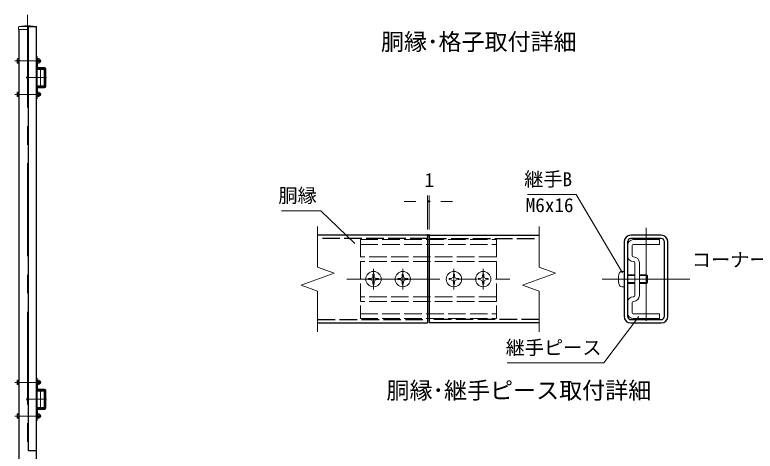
# Model space of a CAD drawing. Units: millimetres, scale not verified. Extents: x -4200 to 4200, y -2970 to 2970.
# Drawn here: x -217 to 2314, y -126 to 1367 of the extents above; entities that cross this region are included whole.
import ezdxf
from ezdxf.enums import TextEntityAlignment as Align

# ---------------------------------------------------------------- set-up
doc = ezdxf.new("R2010")
doc.units = ezdxf.units.MM
doc.header["$LTSCALE"] = 10
doc.header["$PDMODE"] = 32
doc.header["$PDSIZE"] = 5
doc.linetypes.add('DASHED', pattern=[7.5, 6, -1.5])
doc.linetypes.add('USER1', pattern=[50.8, 31.75, -6.35, 6.35, -6.35])
for name, color, linetype, lineweight in [('0-1_D-TTL-TXT', 7, 'Continuous', 25), ('0-2_D-BMK', 2, 'USER1', 13), ('0-4_D-STR1', 1, 'Continuous', 25), ('0-6_D-STR3', 3, 'Continuous', 13), ('0-8_D-STR-DIM', 7, 'Continuous', 13), ('0-B_D-STR-TXT', 7, 'Continuous', 13)]:
    doc.layers.add(name, color=color, linetype=linetype, lineweight=lineweight)
doc.layers.add('0-A_Defpoints', color=8, linetype='Continuous')
doc.styles.add('ＭＳ ゴシック', font='')
doc.styles.get('ＭＳ ゴシック').set_extended_font_data('MS Gothic')

msp = doc.modelspace()

# ---------------------------------------------------------------- linework, layer by layer
at = {"layer": '0-2_D-BMK'}
for p, q in [((-173.71, 1366.52), (-173.71, -443.48)), ((-217.11, 1209.02), (-127.11, 1209.02)), ((-128.71, 1186.52), (-128.71, 1116.52)), ((-178.28, 1151.52), (-135.35, 1151.52)), ((-148.71, 1151.52), (-108.71, 1151.52)), ((-217.11, 1094.02), (-127.11, 1094.02)), ((1940.96, 637.41), (1940.96, 287.41)), ((1009.3, 497.41), (1009.3, 427.41)), ((1109.3, 497.41), (1109.3, 427.41)), ((1284.3, 497.41), (1284.3, 427.41)), ((1384.3, 497.41), (1384.3, 427.41)), ((918.06, 462.41), (1475.54, 462.41)), ((1790.96, 462.41), (2090.96, 462.41)), ((-217.11, 109.02), (-127.11, 109.02)), ((-128.71, 86.52), (-128.71, 16.52)), ((-178.28, 51.52), (-135.35, 51.52)), ((-148.71, 51.52), (-108.71, 51.52)), ((-217.11, -5.98), (-127.11, -5.98))]:
    msp.add_line(p, q, dxfattribs=at)
at = {"layer": '0-4_D-STR1'}
for p, q in [((-203.71, 1316.52), (-203.71, -393.48)), ((-171.71, 1326.52), (-171.71, -123.48)), ((-171.71, 1326.52), (-143.71, 1326.52)), ((-143.71, 1326.52), (-143.71, -393.48)), ((-143.71, 1176.92), (-143.71, 1126.12)), ((-141.41, 1176.92), (-141.41, 1126.12)), ((-118.31, 1181.52), (-139.11, 1181.52)), ((-118.31, 1179.22), (-139.11, 1179.22)), ((-116.01, 1126.12), (-116.01, 1176.92)), ((-113.71, 1126.12), (-113.71, 1176.92)), ((-139.11, 1123.82), (-118.31, 1123.82)), ((-139.11, 1121.52), (-118.31, 1121.52)), ((1194.3, 612.41), (818.16, 612.41)), ((1194.3, 612.41), (1194.3, 312.41)), ((1199.3, 612.41), (1575.44, 612.41)), ((1199.3, 612.41), (1199.3, 312.41)), ((1992.96, 612.41), (1888.96, 612.41)), ((1865.96, 589.41), (1865.96, 335.41)), ((1877.46, 589.41), (1877.46, 335.41)), ((1992.96, 600.91), (1888.96, 600.91)), ((2004.46, 335.41), (2004.46, 589.41)), ((2015.96, 335.41), (2015.96, 589.41)), ((818.16, 312.41), (1194.3, 312.41)), ((1575.44, 312.41), (1199.3, 312.41)), ((1888.96, 323.91), (1992.96, 323.91)), ((1888.96, 312.41), (1992.96, 312.41)), ((-143.71, 76.92), (-143.71, 26.12)), ((-141.41, 76.92), (-141.41, 26.12)), ((-118.31, 81.52), (-139.11, 81.52)), ((-118.31, 79.22), (-139.11, 79.22)), ((-116.01, 26.12), (-116.01, 76.92)), ((-113.71, 26.12), (-113.71, 76.92)), ((-139.11, 23.82), (-118.31, 23.82)), ((-139.11, 21.52), (-118.31, 21.52)), ((-171.71, -123.48), (-143.71, -123.48))]:
    msp.add_line(p, q, dxfattribs=at)
at = {"layer": '0-4_D-STR1', "linetype": 'DASHED'}
for p, q in [((1194.3, 600.91), (818.16, 600.91)), ((1199.3, 600.91), (1575.44, 600.91)), ((818.16, 323.91), (1194.3, 323.91)), ((1575.44, 323.91), (1199.3, 323.91))]:
    msp.add_line(p, q, dxfattribs=at)
at = {"layer": '0-4_D-STR1'}
for centre, radius, start, end in [((-139.11, 1176.92), 4.6, 90, 180), ((-139.11, 1176.92), 2.3, 90, 180), ((-118.31, 1176.92), 4.6, 0, 90), ((-118.31, 1176.92), 2.3, 0, 90), ((-139.11, 1126.12), 4.6, 180, 270), ((-139.11, 1126.12), 2.3, 180, 270), ((-118.31, 1126.12), 2.3, 270, 0), ((-118.31, 1126.12), 4.6, 270, 0), ((1888.96, 589.41), 23, 90, 180), ((1992.96, 589.41), 23, 0, 90), ((1888.96, 589.41), 11.5, 90, 180), ((1992.96, 589.41), 11.5, 0, 90), ((1888.96, 335.41), 23, 180, 270), ((1888.96, 335.41), 11.5, 180, 270), ((1992.96, 335.41), 11.5, 270, 0), ((1992.96, 335.41), 23, 270, 0), ((-139.11, 76.92), 4.6, 90, 180), ((-139.11, 76.92), 2.3, 90, 180), ((-118.31, 76.92), 4.6, 0, 90), ((-118.31, 76.92), 2.3, 0, 90), ((-139.11, 26.12), 4.6, 180, 270), ((-139.11, 26.12), 2.3, 180, 270), ((-118.31, 26.12), 2.3, 270, 0), ((-118.31, 26.12), 4.6, 270, 0)]:
    msp.add_arc(centre, radius, start, end, dxfattribs=at)
at = {"layer": '0-6_D-STR3'}
for p, q in [((-204.96, 1323.52), (-204.96, 1316.52)), ((-204.96, 1316.52), (-171.71, 1316.52)), ((-173.71, 1329.52), (-201.96, 1326.52)), ((-201.96, 1326.52), (-145.46, 1326.52)), ((-173.71, 1329.52), (-145.46, 1326.52)), ((-143.71, 1316.52), (-142.46, 1316.52)), ((-142.46, 1323.52), (-142.46, 1316.52)), ((-209.01, 1215.32), (-208.31, 1216.52)), ((-209.01, 1215.32), (-209.01, 1202.72)), ((-203.71, 1216.52), (-208.31, 1216.52)), ((-203.71, 1216.52), (-203.71, 1201.51)), ((-140.51, 1224.1), (-143.71, 1223.99)), ((-143.71, 1223.99), (-142.53, 1187.66)), ((-140.51, 1224.1), (-139.33, 1187.76)), ((-139.78, 1216.52), (-134, 1216.52)), ((-139.78, 1201.51), (-139.78, 1216.52)), ((-134, 1216.52), (-133.28, 1215.27)), ((-133.28, 1202.77), (-133.28, 1215.27)), ((-209.01, 1202.72), (-208.31, 1201.51)), ((-203.71, 1212.77), (-208.31, 1212.77)), ((-203.71, 1205.26), (-208.31, 1205.26)), ((-203.71, 1201.51), (-208.31, 1201.51)), ((-139.78, 1212.77), (-134, 1212.77)), ((-139.78, 1205.26), (-134, 1205.26)), ((-139.78, 1201.51), (-134, 1201.51)), ((-134, 1201.51), (-133.28, 1202.77)), ((-133.28, 1213.02), (-129.91, 1213.02)), ((-133.28, 1212.27), (-129.16, 1212.27)), ((-133.28, 1205.77), (-129.16, 1205.77)), ((-133.28, 1205.02), (-129.91, 1205.02)), ((-129.91, 1213.02), (-128.71, 1211.82)), ((-129.91, 1213.02), (-129.91, 1205.02)), ((-129.91, 1205.02), (-128.71, 1206.22)), ((-128.71, 1211.82), (-128.71, 1206.22)), ((-115.31, 1186.22), (-137.74, 1186.22)), ((-115.31, 1183.02), (-137.73, 1183.02)), ((-113.71, 1181.42), (-113.71, 1121.62)), ((-110.51, 1181.42), (-110.51, 1121.62)), ((-173.24, 1156.77), (-171.71, 1156.77)), ((-173.24, 1146.27), (-171.71, 1146.27)), ((-171.71, 1156.77), (-171.71, 1146.27)), ((-143.71, 1079.04), (-142.53, 1115.37)), ((-140.51, 1078.93), (-139.33, 1115.27)), ((-115.31, 1120.02), (-137.74, 1120.02)), ((-115.31, 1116.82), (-137.74, 1116.82)), ((-209.01, 1100.32), (-208.31, 1101.52)), ((-209.01, 1087.72), (-209.01, 1100.32)), ((-203.71, 1101.52), (-208.31, 1101.52)), ((-203.71, 1097.77), (-208.31, 1097.77)), ((-203.71, 1090.26), (-208.31, 1090.26)), ((-203.71, 1086.51), (-203.71, 1101.52)), ((-139.78, 1101.52), (-134, 1101.52)), ((-139.78, 1101.52), (-139.78, 1086.51)), ((-139.78, 1097.77), (-134, 1097.77)), ((-139.78, 1090.26), (-134, 1090.26)), ((-134, 1101.52), (-133.28, 1100.27)), ((-133.28, 1100.27), (-133.28, 1087.77)), ((-133.28, 1098.02), (-129.91, 1098.02)), ((-133.28, 1097.27), (-129.16, 1097.27)), ((-133.28, 1090.77), (-129.16, 1090.77)), ((-133.28, 1090.02), (-129.91, 1090.02)), ((-129.91, 1098.02), (-128.71, 1096.82)), ((-129.91, 1090.02), (-129.91, 1098.02)), ((-129.91, 1090.02), (-128.71, 1091.22)), ((-128.71, 1091.22), (-128.71, 1096.82)), ((-209.01, 1087.72), (-208.31, 1086.51)), ((-203.71, 1086.51), (-208.31, 1086.51)), ((-140.51, 1078.93), (-143.71, 1079.04)), ((-139.78, 1086.51), (-134, 1086.51)), ((-134, 1086.51), (-133.28, 1087.77)), ((1987.46, 597.41), (1897.46, 597.41)), ((1987.46, 597.41), (1987.46, 581.41)), ((1877.46, 577.41), (1877.46, 542.41)), ((1893.46, 577.41), (1893.46, 542.41)), ((1987.46, 581.41), (1897.46, 581.41)), ((1898.46, 538.41), (1897.46, 538.41)), ((1898.46, 522.41), (1897.46, 522.41)), ((1902.46, 518.41), (1902.46, 406.41)), ((1918.46, 518.41), (1918.46, 406.41)), ((1858.33, 488.66), (1865.96, 488.66)), ((1865.96, 488.66), (1865.96, 436.16)), ((1000.16, 464.37), (992.55, 464.24)), ((992.55, 464.24), (992.55, 460.58)), ((992.55, 464.24), (992.55, 460.58)), ((1000.16, 460.45), (992.55, 460.58)), ((1004.8, 466.73), (1000.16, 464.37)), ((1004.8, 458.08), (1000.16, 460.45)), ((1004.89, 466.82), (1007.34, 471.43)), ((1004.89, 457.99), (1007.34, 453.39)), ((1007.47, 479.16), (1007.34, 471.43)), ((1007.35, 479.16), (1011.13, 479.16)), ((1011.13, 479.16), (1011.26, 471.43)), ((1013.72, 466.82), (1011.26, 471.43)), ((1013.72, 457.99), (1011.26, 453.39)), ((1013.81, 466.73), (1018.45, 464.37)), ((1013.81, 458.08), (1018.45, 460.45)), ((1018.45, 460.45), (1026.05, 460.58)), ((1100.16, 464.37), (1092.55, 464.24)), ((1092.55, 464.24), (1092.55, 460.58)), ((1092.55, 464.24), (1092.55, 460.58)), ((1100.16, 460.45), (1092.55, 460.58)), ((1104.8, 466.73), (1100.16, 464.37)), ((1104.8, 458.08), (1100.16, 460.45)), ((1104.89, 466.82), (1107.34, 471.43)), ((1104.89, 457.99), (1107.34, 453.39)), ((1107.47, 479.16), (1107.34, 471.43)), ((1107.35, 479.16), (1111.13, 479.16)), ((1111.13, 479.16), (1111.26, 471.43)), ((1113.72, 466.82), (1111.26, 471.43)), ((1113.72, 457.99), (1111.26, 453.39)), ((1113.81, 466.73), (1118.45, 464.37)), ((1113.81, 458.08), (1118.45, 460.45)), ((1118.45, 460.45), (1126.05, 460.58)), ((1275.16, 464.37), (1267.55, 464.24)), ((1267.55, 464.24), (1267.55, 460.58)), ((1267.55, 464.24), (1267.55, 460.58)), ((1275.16, 460.45), (1267.55, 460.58)), ((1279.8, 466.73), (1275.16, 464.37)), ((1279.8, 458.08), (1275.16, 460.45)), ((1279.89, 466.82), (1282.34, 471.43)), ((1279.89, 457.99), (1282.34, 453.39)), ((1282.47, 479.16), (1282.34, 471.43)), ((1282.35, 479.16), (1286.13, 479.16)), ((1286.13, 479.16), (1286.26, 471.43)), ((1288.72, 466.82), (1286.26, 471.43)), ((1288.72, 457.99), (1286.26, 453.39)), ((1288.81, 466.73), (1293.45, 464.37)), ((1288.81, 458.08), (1293.45, 460.45)), ((1293.45, 460.45), (1301.05, 460.58)), ((1375.16, 464.37), (1367.55, 464.24)), ((1367.55, 464.24), (1367.55, 460.58)), ((1367.55, 464.24), (1367.55, 460.58)), ((1375.16, 460.45), (1367.55, 460.58)), ((1379.8, 466.73), (1375.16, 464.37)), ((1379.8, 458.08), (1375.16, 460.45)), ((1379.89, 466.82), (1382.34, 471.43)), ((1379.89, 457.99), (1382.34, 453.39)), ((1382.47, 479.16), (1382.34, 471.43)), ((1382.35, 479.16), (1386.13, 479.16)), ((1386.13, 479.16), (1386.26, 471.43)), ((1388.72, 466.82), (1386.26, 471.43)), ((1388.72, 457.99), (1386.26, 453.39)), ((1388.81, 466.73), (1393.45, 464.37)), ((1388.81, 458.08), (1393.45, 460.45)), ((1393.45, 460.45), (1401.05, 460.58)), ((1877.46, 477.41), (1902.46, 477.41)), ((1877.46, 474.41), (1902.46, 474.41)), ((1918.46, 477.41), (1942.96, 477.41)), ((1918.46, 474.41), (1945.96, 474.41)), ((1942.96, 477.41), (1942.96, 447.41)), ((1945.96, 474.41), (1942.96, 477.41)), ((1945.96, 474.41), (1945.96, 450.41)), ((1007.47, 445.66), (1007.34, 453.39)), ((1007.47, 445.66), (1011.13, 445.66)), ((1011.13, 445.66), (1011.26, 453.39)), ((1107.47, 445.66), (1107.34, 453.39)), ((1107.47, 445.66), (1111.13, 445.66)), ((1111.13, 445.66), (1111.26, 453.39)), ((1282.47, 445.66), (1282.34, 453.39)), ((1282.47, 445.66), (1286.13, 445.66)), ((1286.13, 445.66), (1286.26, 453.39)), ((1382.47, 445.66), (1382.34, 453.39)), ((1382.47, 445.66), (1386.13, 445.66)), ((1386.13, 445.66), (1386.26, 453.39)), ((1858.33, 436.16), (1865.96, 436.16)), ((1877.46, 450.41), (1902.46, 450.41)), ((1877.46, 447.41), (1902.46, 447.41)), ((1918.46, 450.41), (1945.96, 450.41)), ((1918.46, 447.41), (1942.96, 447.41)), ((1945.96, 450.41), (1942.96, 447.41)), ((1877.46, 382.41), (1877.46, 347.41)), ((1893.46, 382.41), (1893.46, 347.41)), ((1898.46, 402.41), (1897.46, 402.41)), ((1898.46, 386.41), (1897.46, 386.41)), ((1987.46, 343.41), (1897.46, 343.41)), ((1987.46, 343.41), (1987.46, 327.41)), ((1987.46, 327.41), (1897.46, 327.41)), ((-209.01, 115.32), (-208.31, 116.52)), ((-209.01, 115.32), (-209.01, 102.72)), ((-209.01, 102.72), (-208.31, 101.51)), ((-203.71, 116.52), (-208.31, 116.52)), ((-203.71, 112.77), (-208.31, 112.77)), ((-203.71, 105.26), (-208.31, 105.26)), ((-203.71, 101.51), (-208.31, 101.51)), ((-203.71, 116.52), (-203.71, 101.51)), ((-140.51, 124.1), (-143.71, 123.99)), ((-143.71, 123.99), (-142.53, 87.66)), ((-140.51, 124.1), (-139.33, 87.76)), ((-139.78, 116.52), (-134, 116.52)), ((-139.78, 101.51), (-139.78, 116.52)), ((-139.78, 112.77), (-134, 112.77)), ((-139.78, 105.26), (-134, 105.26)), ((-139.78, 101.51), (-134, 101.51)), ((-134, 116.52), (-133.28, 115.27)), ((-134, 101.51), (-133.28, 102.77)), ((-133.28, 102.77), (-133.28, 115.27)), ((-133.28, 113.02), (-129.91, 113.02)), ((-133.28, 112.27), (-129.16, 112.27)), ((-133.28, 105.77), (-129.16, 105.77)), ((-133.28, 105.02), (-129.91, 105.02)), ((-129.91, 113.02), (-128.71, 111.82)), ((-129.91, 113.02), (-129.91, 105.02)), ((-129.91, 105.02), (-128.71, 106.22)), ((-128.71, 111.82), (-128.71, 106.22)), ((-115.31, 86.22), (-137.74, 86.22)), ((-115.31, 83.02), (-137.73, 83.02)), ((-113.71, 81.42), (-113.71, 21.62)), ((-110.51, 81.42), (-110.51, 21.62)), ((-173.24, 56.77), (-171.71, 56.77)), ((-171.71, 56.77), (-171.71, 46.27)), ((-173.24, 46.27), (-171.71, 46.27)), ((-209.01, 0.32), (-208.31, 1.52)), ((-209.01, -12.28), (-209.01, 0.32)), ((-203.71, 1.52), (-208.31, 1.52)), ((-203.71, -13.49), (-203.71, 1.52)), ((-143.71, -20.96), (-142.53, 15.37)), ((-140.51, -21.07), (-139.33, 15.27)), ((-139.78, 1.52), (-134, 1.52)), ((-139.78, 1.52), (-139.78, -13.49)), ((-115.31, 20.02), (-137.74, 20.02)), ((-115.31, 16.82), (-137.74, 16.82)), ((-134, 1.52), (-133.28, 0.27)), ((-133.28, 0.27), (-133.28, -12.23)), ((-209.01, -12.28), (-208.31, -13.49)), ((-203.71, -2.23), (-208.31, -2.23)), ((-203.71, -9.74), (-208.31, -9.74)), ((-203.71, -13.49), (-208.31, -13.49)), ((-140.51, -21.07), (-143.71, -20.96)), ((-139.78, -2.23), (-134, -2.23)), ((-139.78, -9.74), (-134, -9.74)), ((-139.78, -13.49), (-134, -13.49)), ((-134, -13.49), (-133.28, -12.23)), ((-133.28, -1.98), (-129.91, -1.98)), ((-133.28, -2.73), (-129.16, -2.73)), ((-133.28, -9.23), (-129.16, -9.23)), ((-133.28, -9.98), (-129.91, -9.98)), ((-129.91, -1.98), (-128.71, -3.18)), ((-129.91, -9.98), (-129.91, -1.98)), ((-129.91, -9.98), (-128.71, -8.78)), ((-128.71, -8.78), (-128.71, -3.18))]:
    msp.add_line(p, q, dxfattribs=at)
at = {"layer": '0-6_D-STR3', "linetype": 'DASHED'}
for p, q in [((964.3, 597.41), (964.3, 327.41)), ((964.3, 597.41), (1429.3, 597.41)), ((1429.3, 597.41), (1429.3, 327.41)), ((964.3, 581.41), (1429.3, 581.41)), ((1429.3, 538.41), (964.3, 538.41)), ((1429.3, 522.41), (964.3, 522.41)), ((1429.3, 402.41), (964.3, 402.41)), ((1429.3, 386.41), (964.3, 386.41)), ((964.3, 343.41), (1429.3, 343.41)), ((964.3, 327.41), (1429.3, 327.41))]:
    msp.add_line(p, q, dxfattribs=at)
at = {"layer": '0-6_D-STR3'}
for points in [[(1018.45, 464.37), (1026.05, 464.24), (1026.05, 460.58)], [(1118.45, 464.37), (1126.05, 464.24), (1126.05, 460.58)], [(1293.45, 464.37), (1301.05, 464.24), (1301.05, 460.58)], [(1393.45, 464.37), (1401.05, 464.24), (1401.05, 460.58)]]:
    msp.add_lwpolyline(points, dxfattribs=at)
for centre in [(1009.3, 462.41), (1109.3, 462.41), (1284.3, 462.41), (1384.3, 462.41)]:
    msp.add_circle(centre, 26.25, dxfattribs=at)
for centre, radius, start, end in [((-201.96, 1323.52), 3, 90, 180), ((-145.46, 1323.52), 3, 0, 54.31467), ((-205.57, 1214.65), 3.32, 145.61585, 214.38415), ((-136.74, 1214.65), 3.32, 325.61586, 34.38414), ((-196.48, 1209.02), 12.42, 162.4121, 197.5879), ((-205.57, 1203.39), 3.32, 145.61585, 214.38415), ((-145.84, 1209.02), 12.42, 342.4121, 17.5879), ((-136.74, 1203.39), 3.32, 325.61585, 34.38416), ((-137.73, 1187.82), 4.8, 181.86644, 270), ((-137.73, 1187.82), 1.6, 181.86644, 270), ((-115.31, 1181.42), 4.8, 0, 90), ((-115.31, 1181.42), 1.6, 0, 90), ((-161.61, 1151.52), 14, 163.92714, 196.07286), ((-173.24, 1154.87), 1.9, 90, 163.92714), ((-173.24, 1148.17), 1.9, 196.07286, 270), ((-137.73, 1115.22), 4.8, 90, 178.13356), ((-137.73, 1115.22), 1.6, 90, 178.13356), ((-115.31, 1121.62), 1.6, 270, 0), ((-115.31, 1121.62), 4.8, 270, 0), ((-196.48, 1094.02), 12.42, 162.4121, 197.5879), ((-205.57, 1099.65), 3.32, 145.61585, 214.38415), ((-205.57, 1088.39), 3.32, 145.61585, 214.38415), ((-136.74, 1099.65), 3.32, 325.61584, 34.38415), ((-145.84, 1094.02), 12.42, 342.4121, 17.5879), ((-136.74, 1088.39), 3.32, 325.61586, 34.38414), ((1897.46, 577.41), 20, 90, 180), ((1897.46, 577.41), 4, 90, 180), ((1897.46, 542.41), 20, 180, 270), ((1897.46, 542.41), 4, 180, 270), ((1898.46, 518.41), 20, 0, 90), ((1898.46, 518.41), 4, 0, 90), ((1916.46, 462.41), 70, 163.92714, 196.07286), ((1858.33, 479.16), 9.5, 90, 163.92714), ((1858.33, 445.66), 9.5, 196.07286, 270), ((1898.46, 406.41), 4, 270, 0), ((1898.46, 406.41), 20, 270, 0), ((1897.46, 382.41), 20, 90, 180), ((1897.46, 382.41), 4, 90, 180), ((1897.46, 347.41), 20, 180, 270), ((1897.46, 347.41), 4, 180, 270), ((-196.48, 109.02), 12.42, 162.4121, 197.5879), ((-205.57, 114.65), 3.32, 145.61585, 214.38415), ((-205.57, 103.39), 3.32, 145.61585, 214.38415), ((-136.74, 114.65), 3.32, 325.61586, 34.38414), ((-145.84, 109.02), 12.42, 342.4121, 17.5879), ((-136.74, 103.39), 3.32, 325.61585, 34.38416), ((-137.73, 87.82), 4.8, 181.86644, 270), ((-137.73, 87.82), 1.6, 181.86644, 270), ((-115.31, 81.42), 4.8, 0, 90), ((-115.31, 81.42), 1.6, 0, 90), ((-161.61, 51.52), 14, 163.92714, 196.07286), ((-173.24, 54.87), 1.9, 90, 163.92714), ((-173.24, 48.17), 1.9, 196.07286, 270), ((-205.57, -0.35), 3.32, 145.61585, 214.38415), ((-137.73, 15.22), 4.8, 90, 178.13356), ((-137.73, 15.22), 1.6, 90, 178.13356), ((-136.74, -0.35), 3.32, 325.61584, 34.38415), ((-115.31, 21.62), 1.6, 270, 0), ((-115.31, 21.62), 4.8, 270, 0), ((-196.48, -5.98), 12.42, 162.4121, 197.5879), ((-205.57, -11.61), 3.32, 145.61585, 214.38415), ((-145.84, -5.98), 12.42, 342.4121, 17.5879), ((-136.74, -11.61), 3.32, 325.61586, 34.38414)]:
    msp.add_arc(centre, radius, start, end, dxfattribs=at)
at = {"layer": '0-8_D-STR-DIM'}
for p, q in [((1194.3, 632.41), (1194.3, 748.37)), ((1199.3, 632.41), (1199.3, 748.37)), ((1154.3, 728.37), (1114.3, 728.37)), ((1194.3, 728.37), (1199.3, 728.37)), ((1239.3, 728.37), (1279.3, 728.37)), ((818.16, 642.41), (818.16, 503.45)), ((1575.44, 642.41), (1575.44, 503.45)), ((761.78, 441.89), (874.55, 482.93)), ((874.55, 482.93), (818.16, 503.45)), ((1519.06, 441.89), (1631.82, 482.93)), ((1631.82, 482.93), (1575.44, 503.45)), ((818.16, 421.37), (761.78, 441.89)), ((1575.44, 421.37), (1519.06, 441.89)), ((818.16, 421.37), (818.16, 282.41)), ((1575.44, 421.37), (1575.44, 282.41))]:
    msp.add_line(p, q, dxfattribs=at)
at = {"layer": '0-A_Defpoints'}
for p in [(1199.3, 728.37), (1194.3, 612.41), (1199.3, 612.41)]:
    msp.add_point(p, dxfattribs=at)
at = {"layer": '0-B_D-STR-TXT'}
for points in [[(1535.6, 752.32), (1702.44, 752.32), (1860.22, 484)], [(695.23, 695.97), (829.27, 695.97), (945.44, 584.76)], [(1466.24, 175.62), (1797.12, 175.62), (1916.75, 334.13)]]:
    msp.add_lwpolyline(points, dxfattribs=at)

# ---------------------------------------------------------------- texts
at = {"layer": '0-1_D-TTL-TXT', "style": 'ＭＳ ゴシック'}
for s, p in [('胴縁･格子取付詳細', (1034.69, 1228.11)), ('胴縁･継手ピース取付詳細', (1053.57, 35.67))]:
    msp.add_text(s, height=57.7, dxfattribs=at).set_placement(p, align=Align.BOTTOM_LEFT)
at = {"layer": '0-8_D-STR-DIM', "style": 'ＭＳ ゴシック'}
msp.add_text('1', height=48.09, dxfattribs=at).set_placement((1183.73, 763.11), align=Align.BOTTOM_LEFT)
at = {"layer": '0-B_D-STR-TXT', "style": 'ＭＳ ゴシック'}
for s, p in [('継手B', (1524.24, 765.67)), ('胴縁', (684.12, 709.94)), ('M6x16', (1529.52, 677.07)), ('コーナープレートB.1N.1W', (2097.55, 490.54)), ('継手ピース', (1461.02, 189.75))]:
    msp.add_text(s, height=48.09, dxfattribs=at).set_placement(p, align=Align.BOTTOM_LEFT)

doc.saveas('drawing.dxf')
